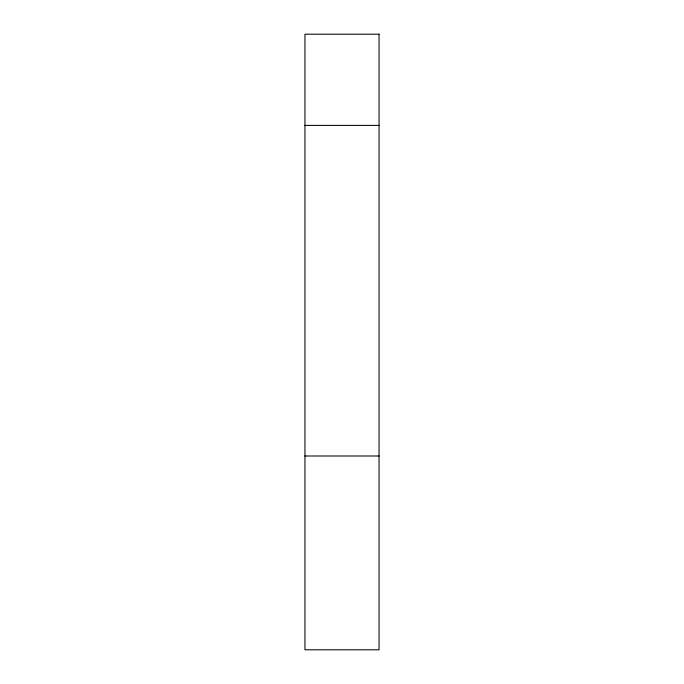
<?xml version="1.0" encoding="UTF-8"?>
<svg xmlns="http://www.w3.org/2000/svg" width="684" height="684" viewBox="0 0 684 684"><rect width="100%" height="100%" fill="white"/><g stroke="black" fill="none" stroke-linecap="round" stroke-linejoin="round"><path stroke-width="1.03" d="M304.953 125.403L379.047 125.403M304.953 455.997L379.047 455.997M379.047 34.2L304.953 34.2L304.953 649.8L379.047 649.8L379.047 34.2"/></g></svg>
